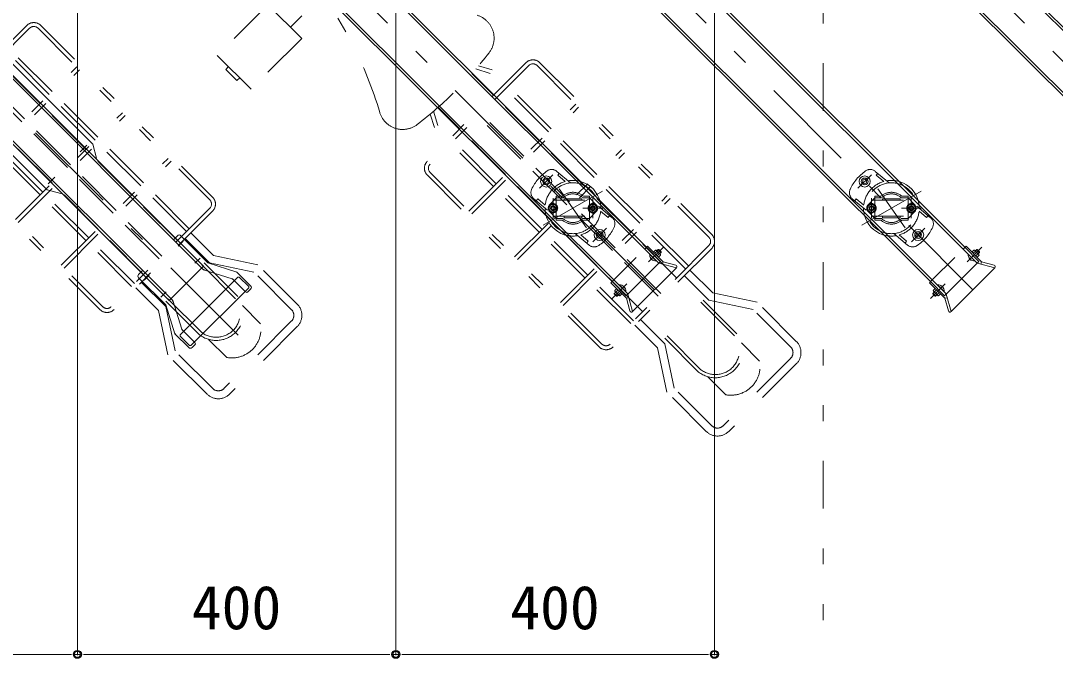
# Model space of a CAD drawing. Units: millimetres, scale not verified. Extents: x -5940 to 5940, y -7390 to 7386.
# Drawn here: x -2362 to -1062, y 1069 to 1869 of the extents above; entities that cross this region are included whole.
import ezdxf
from ezdxf.enums import TextEntityAlignment as Align

# ---------------------------------------------------------------- set-up
doc = ezdxf.new("R2010")
doc.units = ezdxf.units.MM
doc.header["$LTSCALE"] = 10
doc.header["$PDMODE"] = 32
doc.header["$PDSIZE"] = 10
for name, pattern in [('USER2', [10, 4, -6]), ('USER4', [24, 12, -5, 2, -5]), ('USER5', [25, 6, -5, 2, -5, 2, -5])]:
    doc.linetypes.add(name, pattern=pattern)
for name, color, linetype, lineweight in [('0-0_0', 7, 'Continuous', 18), ('0-4_2ラック-6下ラック前', 3, 'Continuous', 18), ('0-8_2ラック-B下自転車前', 2, 'USER5', 18), ('0-A_2ラック-D上自転車１', 4, 'USER5', 18), ('1-1_3-F', 3, 'Continuous', 18), ('1-5_3-GLEVEL', 5, 'Continuous', 18)]:
    doc.layers.add(name, color=color, linetype=linetype, lineweight=lineweight)
doc.layers.add('1-4_Defpoints', color=7, linetype='Continuous')
doc.styles.add('ＭＳ ゴシック', font='')
doc.styles.get('ＭＳ ゴシック').set_extended_font_data('MS Gothic')

# ---------------------------------------------------------------- blocks, each defined once
blk = doc.blocks.new('_Dot')
at = {"layer": '0-0_0', "lineweight": 9}
for p, q in [((-0.5, 0), (-1, 0)), ((0.25, 0), (-0.25, 0))]:
    blk.add_line(p, q, dxfattribs=at)
blk.add_circle((0, 0), 0.25, dxfattribs=at)
blk = doc.blocks.new('D14')
at = {"layer": '1-4_Defpoints'}
blk.add_point((3649.26, 2086.56), dxfattribs=at)
at = {"layer": '1-5_3-GLEVEL'}
for p, q in [((3649.26, 3244.73), (3649.26, 2086.56)), ((2214.26, 2086.56), (3634.26, 2086.56))]:
    blk.add_line(p, q, dxfattribs=at)
at = {"layer": '1-5_3-GLEVEL', "xscale": 15, "yscale": 15}
blk.add_blockref('_Dot', (3649.26, 2086.56), dxfattribs=at)
blk = doc.blocks.new('D15')
at = {"layer": '1-4_Defpoints'}
blk.add_point((4049.26, 2086.56), dxfattribs=at)
at = {"layer": '1-5_3-GLEVEL'}
for p, q in [((3649.26, 3244.73), (3649.26, 2086.56)), ((4049.26, 3244.73), (4049.26, 2086.56)), ((3664.26, 2086.56), (4034.26, 2086.56))]:
    blk.add_line(p, q, dxfattribs=at)
at = {"layer": '1-5_3-GLEVEL', "xscale": 15, "yscale": 15, "rotation": 180}
blk.add_blockref('_Dot', (3649.26, 2086.56), dxfattribs=at)
at = {"layer": '1-5_3-GLEVEL', "xscale": 15, "yscale": 15}
blk.add_blockref('_Dot', (4049.26, 2086.56), dxfattribs=at)
at = {"layer": '1-5_3-GLEVEL', "color": 7, "style": 'ＭＳ ゴシック'}
blk.add_text('400', height=54.99, dxfattribs=at).set_placement((3793.01, 2101.56), align=Align.BOTTOM_LEFT)
blk = doc.blocks.new('D19')
at = {"layer": '1-4_Defpoints'}
blk.add_point((4449.26, 2086.56), dxfattribs=at)
at = {"layer": '1-5_3-GLEVEL'}
for p, q in [((4049.26, 3244.73), (4049.26, 2086.56)), ((4449.26, 3244.73), (4449.26, 2086.56)), ((4064.26, 2086.56), (4434.26, 2086.56))]:
    blk.add_line(p, q, dxfattribs=at)
at = {"layer": '1-5_3-GLEVEL', "xscale": 15, "yscale": 15, "rotation": 180}
blk.add_blockref('_Dot', (4049.26, 2086.56), dxfattribs=at)
at = {"layer": '1-5_3-GLEVEL', "xscale": 15, "yscale": 15}
blk.add_blockref('_Dot', (4449.26, 2086.56), dxfattribs=at)
at = {"layer": '1-5_3-GLEVEL', "color": 7, "style": 'ＭＳ ゴシック'}
blk.add_text('400', height=54.99, dxfattribs=at).set_placement((4193.01, 2101.56), align=Align.BOTTOM_LEFT)
blk = doc.blocks.new('UP-RACK-TOP_5')
at = {"layer": '0-0_0', "color": 3, "linetype": 'USER4'}
for p, q in [((0, -1954.5), (0, 30)), ((-34.34, -1651), (-22.61, -1651)), ((34.34, -1651), (22.61, -1651)), ((-34.8, -1822), (-25.59, -1822)), ((34.8, -1822), (25.59, -1822)), ((-34.8, -1852), (-25.59, -1852)), ((34.8, -1852), (25.59, -1852))]:
    blk.add_line(p, q, dxfattribs=at)
at = {"layer": '0-0_0'}
for p, q in [((-30.5, -112), (-30.5, -1862)), ((-27.5, -112), (-27.5, -1865.5)), ((27.5, -112), (27.5, -1865.5)), ((30.5, -112), (30.5, -1862)), ((-40.5, -124.24), (-40.5, -1655.41)), ((40.5, -124.24), (40.5, -1655.41)), ((-31.5, -1671), (-40.5, -1655.41)), ((31.5, -1671), (40.5, -1655.41)), ((-31.5, -1671), (-30.5, -1671)), ((31.5, -1671), (30.5, -1671)), ((-37.5, -1815), (-37.5, -1863.08)), ((-34.5, -1812), (-28.5, -1812)), ((34.5, -1812), (28.5, -1812)), ((37.5, -1815), (37.5, -1863.08)), ((-37.5, -1863.08), (-55, -1897.08)), ((-27.5, -1865.5), (-44.67, -1898.85)), ((30.5, -1862), (-30.5, -1862)), ((27.5, -1865.5), (44.67, -1898.85)), ((37.5, -1863.08), (55, -1897.08)), ((-55, -1921.5), (-55, -1897.08)), ((55, -1921.5), (55, -1897.08)), ((-52.5, -1903.5), (-51.5, -1902.5)), ((-52.5, -1920.5), (-52.5, -1903.5)), ((51.5, -1902.5), (-51.5, -1902.5)), ((-45, -1922.5), (-45, -1899.5)), ((45, -1922.5), (45, -1899.5)), ((52.5, -1903.5), (51.5, -1902.5)), ((52.5, -1920.5), (52.5, -1903.5)), ((-51.5, -1921.5), (-52.5, -1920.5)), ((51.5, -1921.5), (-51.5, -1921.5)), ((52.5, -1920.5), (51.5, -1921.5)), ((-47, -1924.5), (-52, -1924.5)), ((47, -1924.5), (52, -1924.5))]:
    blk.add_line(p, q, dxfattribs=at)
for centre, radius, start, end in [((-34.5, -1815), 3, 90, 180), ((-28.5, -1813), 1, 0, 90), ((28.5, -1813), 1, 90, 180), ((34.5, -1815), 3, 0, 90), ((-40.5, -1862.35), 3, 332.765, 0), ((-30.5, -1864.77), 3, 332.765, 0), ((30.5, -1864.77), 3, 180, 207.235), ((40.5, -1862.35), 3, 180, 207.235), ((-52, -1897.8), 3, 152.765, 180), ((52, -1897.8), 3, 0, 27.235), ((-42, -1900.23), 3, 152.765, 180), ((42, -1900.23), 3, 0, 27.235), ((-52, -1921.5), 3, 180, 270), ((-47, -1922.5), 2, 270, 0), ((47, -1922.5), 2, 180, 270), ((52, -1921.5), 3, 270, 0)]:
    blk.add_arc(centre, radius, start, end, dxfattribs=at)
blk = doc.blocks.new('UP-CYC-TOP_0')
at = {"layer": '0-A_2ラック-D上自転車１'}
for p, q in [((46.25, 426.57), (46.25, 530.24)), ((87.5, 507.82), (-87.5, 507.82)), ((-100, 495.32), (-100, 190.32)), ((-95, 495.32), (-95, 190.32)), ((87.5, 502.82), (-87.5, 502.82)), ((-2.5, 426.57), (-2.5, 502.82)), ((2.5, 426.57), (2.5, 502.82)), ((30, 426.57), (30, 502.82)), ((95, 495.32), (95, 190.32)), ((100, 495.32), (100, 190.32)), ((-95, 426.57), (95, 426.57)), ((-95, 421.57), (95, 421.57)), ((-51.25, 345.32), (-51.25, 421.57)), ((-46.25, 345.32), (-46.25, 421.57)), ((-30, 345.32), (-30, 421.57)), ((-2.5, 345.32), (-2.5, 421.57)), ((2.5, 345.32), (2.5, 421.57)), ((30, 345.32), (30, 421.57)), ((46.25, 345.32), (46.25, 421.57)), ((51.25, 345.32), (51.25, 421.57)), ((-95, 345.32), (95, 345.32)), ((-95, 340.32), (95, 340.32)), ((-51.25, 264.07), (-51.25, 340.32)), ((-46.25, 264.07), (-46.25, 340.32)), ((-30, 264.07), (-30, 340.32)), ((-2.5, 264.07), (-2.5, 340.32)), ((2.5, 264.07), (2.5, 340.32)), ((30, 264.07), (30, 340.32)), ((46.25, 264.07), (46.25, 340.32)), ((51.25, 264.07), (51.25, 340.32)), ((-95, 264.07), (95, 264.07)), ((-95, 259.07), (95, 259.07)), ((-51.25, 182.82), (-51.25, 259.07)), ((-46.25, 182.82), (-46.25, 259.07)), ((-30, 182.82), (-30, 259.07)), ((-2.5, 182.82), (-2.5, 259.07)), ((2.5, 182.82), (2.5, 259.07)), ((30, 182.82), (30, 259.07)), ((46.25, 182.82), (46.25, 259.07)), ((51.25, 182.82), (51.25, 259.07)), ((87.5, 182.82), (-87.5, 182.82)), ((87.5, 177.82), (-87.5, 177.82)), ((-49, 137.42), (-49, 177.82)), ((-39, 134.46), (-39, 177.82)), ((-34, 79.49), (-34, 177.82)), ((-30, 79.62), (-30, 177.82)), ((30, 79.62), (30, 177.82)), ((34, 79.49), (34, 177.82)), ((39, 134.46), (39, 177.82)), ((49, 137.42), (49, 177.82)), ((-49, 137.42), (-80, 89.69)), ((-39, 134.46), (-70, 86.73)), ((39, 134.46), (70, 86.73)), ((49, 137.42), (80, 89.69)), ((-80, 20), (-80, 89.69)), ((-70, 20), (-70, 86.73)), ((70, 20), (70, 86.73)), ((80, 20), (80, 89.69)), ((-30, 35.12), (-30, 67.27)), ((30, 35.12), (30, 67.27)), ((60, 10), (-60, 10)), ((60, 0), (-60, 0))]:
    blk.add_line(p, q, dxfattribs=at)
blk.add_lwpolyline([(51.25, 426.57), (51.25, 531.48), (42.97, 547.17)], dxfattribs=at)
for centre, radius, start, end in [((87.5, 495.32), 12.5, 0, 90), ((87.5, 495.32), 7.5, 0, 90), ((-87.5, 190.32), 12.5, 180, 270), ((-87.5, 190.32), 7.5, 180, 270), ((87.5, 190.32), 7.5, 270, 0), ((87.5, 190.32), 12.5, 270, 0), ((0, 83.86), 34.28, 187.32401, 352.67599), ((0, 83.86), 30.28, 187.54919, 352.45081), ((0, 55.98), 36.54, 214.81581, 325.18419), ((-60, 20), 20, 180, 270), ((-60, 20), 10, 180, 270), ((60, 20), 10, 270, 0), ((60, 20), 20, 270, 0)]:
    blk.add_arc(centre, radius, start, end, dxfattribs=at)
blk = doc.blocks.new('ｃｃｒ455')
at = {"layer": '0-4_2ラック-6下ラック前', "color": 7}
for p, q in [((-11756.96, 1282.13), (-12817.97, 2343.13)), ((-12861.1, 2300), (-11800.09, 1238.99)), ((-12766.71, 2287.63), (-11741.4, 1262.33)), ((-12805.6, 2248.74), (-11780.3, 1223.44)), ((-11884.87, 1366.9), (-11885.61, 1364.11)), ((-11884.87, 1366.9), (-11882.08, 1367.65)), ((-11880.04, 1365.6), (-11882.08, 1367.65)), ((-11880.04, 1365.6), (-11880.78, 1362.82)), ((-11883.57, 1362.07), (-11885.61, 1364.11)), ((-11883.57, 1362.07), (-11880.78, 1362.82)), ((-11818.44, 1296.94), (-11817.69, 1299.72)), ((-11814.9, 1300.47), (-11817.69, 1299.72)), ((-11814.9, 1300.47), (-11812.86, 1298.43)), ((-11818.44, 1296.94), (-11816.4, 1294.89)), ((-11813.61, 1295.64), (-11816.4, 1294.89)), ((-11813.61, 1295.64), (-11812.86, 1298.43)), ((-11759.08, 1280), (-11755.55, 1283.54)), ((-11755.55, 1283.54), (-11735.99, 1263.98)), ((-11752.89, 1273.32), (-11752.65, 1273.57)), ((-11746.57, 1274.56), (-11744.06, 1277.07)), ((-11744.81, 1278.46), (-11739.41, 1273.06)), ((-11742.11, 1279.3), (-11743.88, 1277.53)), ((-11740.8, 1273.82), (-11743.31, 1271.31)), ((-11742.11, 1279.3), (-11741.4, 1279.3)), ((-11738.58, 1275.76), (-11742.11, 1279.3)), ((-11741.4, 1279.3), (-11738.58, 1276.47)), ((-11738.58, 1275.76), (-11740.34, 1273.99)), ((-11738.58, 1275.76), (-11738.58, 1276.47)), ((-11780.3, 1223.43), (-11741.4, 1262.33)), ((-11752.89, 1273.32), (-11744.55, 1264.98)), ((-11744.55, 1264.98), (-11744.3, 1265.23)), ((-11719.27, 1256.4), (-11741.4, 1262.33)), ((-11735.99, 1263.98), (-11736.77, 1261.09)), ((-11720.16, 1259.74), (-11735.99, 1263.98)), ((-11719.27, 1256.4), (-11774.37, 1201.3)), ((-11801.51, 1237.58), (-11797.97, 1241.11)), ((-11801.51, 1237.58), (-11781.95, 1218.02)), ((-11791.29, 1234.93), (-11791.54, 1234.68)), ((-11791.29, 1234.93), (-11782.95, 1226.58)), ((-11797.27, 1224.14), (-11795.5, 1225.91)), ((-11797.27, 1224.14), (-11797.27, 1223.44)), ((-11793.73, 1220.61), (-11797.27, 1224.14)), ((-11797.27, 1223.44), (-11794.44, 1220.61)), ((-11796.43, 1226.84), (-11791.03, 1221.44)), ((-11792.53, 1228.6), (-11795.04, 1226.09)), ((-11793.73, 1220.61), (-11791.96, 1222.38)), ((-11791.79, 1222.84), (-11789.28, 1225.35)), ((-11782.95, 1226.58), (-11783.19, 1226.34)), ((-11774.37, 1201.3), (-11780.3, 1223.43)), ((-11793.73, 1220.61), (-11794.44, 1220.61)), ((-11781.95, 1218.02), (-11779.05, 1218.8)), ((-11777.71, 1202.2), (-11781.95, 1218.02))]:
    blk.add_line(p, q, dxfattribs=at)
at = {"layer": '0-4_2ラック-6下ラック前', "linetype": 'USER4'}
for p, q in [((-12845.64, 2327.67), (-11746.82, 1228.85)), ((-11891.31, 1356.37), (-11874.34, 1373.34)), ((-11812, 1352.77), (-11886.48, 1309.77)), ((-11866.45, 1355.84), (-11832.03, 1306.7)), ((-11874.24, 1343.77), (-11874.24, 1318.77)), ((-11824.24, 1343.77), (-11824.24, 1318.77)), ((-11836.74, 1331.27), (-11811.74, 1331.27)), ((-11824.14, 1289.2), (-11807.17, 1306.17)), ((-11754.13, 1263.74), (-11735.68, 1282.2)), ((-11781.71, 1236.16), (-11800.16, 1217.71))]:
    blk.add_line(p, q, dxfattribs=at)
at = {"layer": '0-4_2ラック-6下ラック前', "linetype": 'USER2'}
for p, q in [((-11869.48, 1377.63), (-11852.21, 1363.13)), ((-11866.39, 1375.03), (-11868.31, 1372.73)), ((-11868.31, 1372.73), (-11858.97, 1364.89)), ((-11898.41, 1343.16), (-11881.13, 1328.66)), ((-11893.38, 1342.86), (-11895.31, 1340.56)), ((-11893.38, 1342.86), (-11884.04, 1335.01)), ((-11870.24, 1344.27), (-11878.61, 1335.38)), ((-11874.24, 1341.27), (-11824.24, 1341.27)), ((-11874.24, 1321.27), (-11874.24, 1341.27)), ((-11870.24, 1346.27), (-11870.24, 1316.27)), ((-11870.24, 1346.27), (-11862.47, 1346.27)), ((-11870.24, 1344.27), (-11861.69, 1344.27)), ((-11860.24, 1343.27), (-11838.24, 1343.27)), ((-11860.24, 1343.27), (-11860.24, 1341.27)), ((-11838.24, 1343.27), (-11838.24, 1341.27)), ((-11836.79, 1344.27), (-11828.24, 1344.27)), ((-11836.01, 1346.27), (-11828.24, 1346.27)), ((-11828.24, 1346.27), (-11828.24, 1316.27)), ((-11828.24, 1344.27), (-11819.87, 1335.38)), ((-11824.24, 1321.27), (-11824.24, 1341.27)), ((-11874.24, 1325.5), (-11879.24, 1328.38)), ((-11870.24, 1318.27), (-11878.61, 1327.16)), ((-11869.24, 1334.16), (-11874.24, 1337.04)), ((-11869.24, 1328.38), (-11874.24, 1325.5)), ((-11869.24, 1334.16), (-11869.24, 1328.38)), ((-11829.24, 1334.16), (-11824.24, 1337.04)), ((-11829.24, 1334.16), (-11829.24, 1328.38)), ((-11829.24, 1328.38), (-11824.24, 1325.5)), ((-11828.24, 1318.27), (-11819.87, 1327.16)), ((-11824.24, 1325.5), (-11819.24, 1328.38)), ((-11800.07, 1319.38), (-11817.34, 1333.88)), ((-11805.09, 1319.68), (-11814.44, 1327.53)), ((-11874.24, 1321.27), (-11824.24, 1321.27)), ((-11870.24, 1318.27), (-11861.69, 1318.27)), ((-11870.24, 1316.27), (-11862.47, 1316.27)), ((-11860.24, 1321.27), (-11860.24, 1319.27)), ((-11860.24, 1319.27), (-11838.24, 1319.27)), ((-11838.24, 1321.27), (-11838.24, 1319.27)), ((-11836.79, 1318.27), (-11828.24, 1318.27)), ((-11836.01, 1316.27), (-11828.24, 1316.27)), ((-11803.17, 1321.98), (-11805.09, 1319.68)), ((-11828.99, 1284.91), (-11846.27, 1299.41)), ((-11830.16, 1289.81), (-11839.51, 1297.65)), ((-11830.16, 1289.81), (-11832.09, 1287.51)), ((-11797.97, 1241.11), (-11759.08, 1280)), ((-11756.96, 1282.13), (-11739.28, 1264.45)), ((-11741.4, 1262.33), (-11739.28, 1264.45)), ((-11800.09, 1238.99), (-11782.42, 1221.31)), ((-11782.42, 1221.31), (-11780.3, 1223.44))]:
    blk.add_line(p, q, dxfattribs=at)
at = {"layer": '0-4_2ラック-6下ラック前'}
for p, q in [((-11743.6, 1277.25), (-11741.55, 1279.3)), ((-11740.63, 1274.28), (-11738.58, 1276.33)), ((-11795.22, 1225.63), (-11797.27, 1223.58)), ((-11792.25, 1222.66), (-11794.3, 1220.61))]:
    blk.add_line(p, q, dxfattribs=at)
at = {"layer": '0-4_2ラック-6下ラック前', "linetype": 'USER2'}
for points in [[(-11874.24, 1337.04), (-11879.24, 1334.16), (-11879.24, 1328.38)], [(-11824.24, 1337.04), (-11819.24, 1334.16), (-11819.24, 1328.38)]]:
    blk.add_lwpolyline(points, dxfattribs=at)
at = {"layer": '0-4_2ラック-6下ラック前', "color": 7}
for points in [[(-11744.81, 1278.46), (-11745.68, 1278.7), (-11748.19, 1276.19)], [(-11739.41, 1273.06), (-11739.18, 1272.19), (-11741.69, 1269.68)], [(-11796.43, 1226.84), (-11796.66, 1227.71), (-11794.15, 1230.22)], [(-11791.03, 1221.44), (-11790.16, 1221.21), (-11787.65, 1223.72)]]:
    blk.add_lwpolyline(points, dxfattribs=at)
for centre, radius in [((-11882.83, 1364.86), 7), ((-11882.83, 1364.86), 4.32), ((-11815.65, 1297.68), 7), ((-11815.65, 1297.68), 4.32)]:
    blk.add_circle(centre, radius, dxfattribs=at)
at = {"layer": '0-4_2ラック-6下ラック前', "linetype": 'USER2'}
for centre, radius in [((-11874.24, 1331.27), 5.85), ((-11874.24, 1331.27), 4.9), ((-11874.24, 1331.27), 3), ((-11874.24, 1331.27), 2.2), ((-11824.24, 1331.27), 5.85), ((-11824.24, 1331.27), 4.9), ((-11824.24, 1331.27), 3), ((-11824.24, 1331.27), 2.2)]:
    blk.add_circle(centre, radius, dxfattribs=at)
for centre, radius, start, end in [((-11849.24, 1331.27), 57, 124.57615, 155.42385), ((-11875.91, 1369.97), 10, 50, 124.57615), ((-11849.24, 1331.27), 35, 106.14156, 173.85844), ((-11849.24, 1331.27), 35, 79.37492, 99.9948), ((-11891.98, 1350.82), 10, 155.42385, 230), ((-11849.24, 1331.27), 32, 67.61244, 212.38756), ((-11849.24, 1331.27), 20, 48.59038, 131.40962), ((-11849.24, 1331.27), 18, 46.23826, 133.76174), ((-11849.24, 1331.27), 32, 247.61244, 32.38756), ((-11849.24, 1331.27), 35, 0.0052, 20.62508), ((-11849.24, 1331.27), 35, 180.0052, 200.62508), ((-11874.24, 1331.27), 6, 136.72135, 223.27865), ((-11849.24, 1331.27), 35, 286.14156, 353.85844), ((-11824.24, 1331.27), 6, 316.72135, 43.27865), ((-11849.24, 1331.27), 20, 228.59038, 311.40962), ((-11849.24, 1331.27), 18, 226.23826, 313.76174), ((-11806.5, 1311.72), 10, 335.42385, 50), ((-11849.24, 1331.27), 57, 304.57615, 335.42385), ((-11849.24, 1331.27), 35, 259.37492, 279.9948), ((-11822.57, 1292.57), 10, 230, 304.57615)]:
    blk.add_arc(centre, radius, start, end, dxfattribs=at)
at = {"layer": '0-4_2ラック-6下ラック前', "color": 7}
for centre, radius, start, end in [((-11849.24, 1331.27), 35, 20.62508, 79.37492), ((-11849.24, 1331.27), 32, 32.38756, 67.61244), ((-11849.24, 1331.27), 35, 200.62508, 259.37492), ((-11849.24, 1331.27), 32, 212.38756, 247.61244), ((-11746.06, 1276.69), 2.04, 10.71208, 70.73012), ((-11747.58, 1270.3), 7.63, 27.4633, 62.5367), ((-11741.18, 1271.81), 2.04, 19.26988, 79.28792), ((-11745.22, 1272.65), 7.7, 174.98311, 275.01689), ((-11747.95, 1269.93), 3.85, 182.75343, 267.24657), ((-11720.68, 1257.81), 2, 315, 75), ((-11790.62, 1227.25), 7.7, 354.98311, 95.01689), ((-11794.66, 1228.09), 2.04, 199.26988, 259.28792), ((-11788.27, 1229.61), 7.63, 207.4633, 242.5367), ((-11789.78, 1223.21), 2.04, 190.71208, 250.73012), ((-11787.9, 1229.98), 3.85, 2.75343, 87.24657), ((-11775.78, 1202.71), 2, 195, 315)]:
    blk.add_arc(centre, radius, start, end, dxfattribs=at)
blk = doc.blocks.new('CCL-CYC-BACK-TOP_1')
at = {"layer": '0-8_2ラック-B下自転車前'}
for p, q in [((-90, 788.52), (-90, 728.53)), ((-180, 748.53), (-185, 748.53)), ((-70, 748.53), (-90, 748.53)), ((-90, 728.53), (-180, 728.53)), ((-46.25, 530.24), (-37.54, 546.74)), ((-30, 507.82), (-30, 546.22)), ((30, 507.82), (30, 546.22)), ((46.25, 530.24), (37.54, 546.74)), ((-46.25, 426.57), (-46.25, 530.24)), ((46.25, 426.57), (46.25, 530.24)), ((87.5, 507.82), (-87.5, 507.82)), ((-100, 495.32), (-100, 190.32)), ((-95, 495.32), (-95, 190.32)), ((87.5, 502.82), (-87.5, 502.82)), ((-30, 426.57), (-30, 502.82)), ((-2.5, 426.57), (-2.5, 502.82)), ((2.5, 426.57), (2.5, 502.82)), ((30, 426.57), (30, 502.82)), ((95, 495.32), (95, 190.32)), ((100, 495.32), (100, 190.32)), ((-95, 426.57), (95, 426.57)), ((-95, 421.57), (95, 421.57)), ((-51.25, 345.32), (-51.25, 421.57)), ((-46.25, 345.32), (-46.25, 421.57)), ((-30, 345.32), (-30, 421.57)), ((-2.5, 345.32), (-2.5, 421.57)), ((2.5, 345.32), (2.5, 421.57)), ((30, 345.32), (30, 421.57)), ((46.25, 345.32), (46.25, 421.57)), ((51.25, 345.32), (51.25, 421.57)), ((-95, 345.32), (95, 345.32)), ((-95, 340.32), (95, 340.32)), ((-51.25, 264.07), (-51.25, 340.32)), ((-46.25, 264.07), (-46.25, 340.32)), ((-30, 264.07), (-30, 340.32)), ((-2.5, 264.07), (-2.5, 340.32)), ((2.5, 264.07), (2.5, 340.32)), ((30, 264.07), (30, 340.32)), ((46.25, 264.07), (46.25, 340.32)), ((51.25, 264.07), (51.25, 340.32)), ((-95, 264.07), (95, 264.07)), ((-95, 259.07), (95, 259.07)), ((-51.25, 182.82), (-51.25, 259.07)), ((-46.25, 182.82), (-46.25, 259.07)), ((-30, 182.82), (-30, 259.07)), ((-2.5, 182.82), (-2.5, 259.07)), ((2.5, 182.82), (2.5, 259.07)), ((30, 182.82), (30, 259.07)), ((46.25, 182.82), (46.25, 259.07)), ((51.25, 182.82), (51.25, 259.07)), ((87.5, 182.82), (-87.5, 182.82)), ((87.5, 177.82), (-87.5, 177.82)), ((-49, 137.42), (-49, 177.82)), ((-39, 134.46), (-39, 177.82)), ((-34, 79.49), (-34, 177.82)), ((-30, 79.62), (-30, 177.82)), ((30, 79.62), (30, 177.82)), ((34, 79.49), (34, 177.82)), ((39, 134.46), (39, 177.82)), ((49, 137.42), (49, 177.82)), ((-49, 137.42), (-80, 89.69)), ((-39, 134.46), (-70, 86.73)), ((39, 134.46), (70, 86.73)), ((49, 137.42), (80, 89.69)), ((-80, 20), (-80, 89.69)), ((-70, 20), (-70, 86.73)), ((70, 20), (70, 86.73)), ((80, 20), (80, 89.69)), ((-30, 35.12), (-30, 67.27)), ((30, 35.12), (30, 67.27)), ((60, 10), (-60, 10)), ((60, 0), (-60, 0))]:
    blk.add_line(p, q, dxfattribs=at)
for points in [[(-90, 788.52), (-180, 788.52), (-180, 728.53)], [(-180, 768.53), (-185, 768.53), (-185, 748.53)], [(-51.25, 426.57), (-51.25, 531.48), (-42.97, 547.17)], [(51.25, 426.57), (51.25, 531.48), (42.97, 547.17)]]:
    blk.add_lwpolyline(points, dxfattribs=at)
for centre, radius, start, end in [((-525.78, 832.04), 500, 331.50226, 352.76733), ((-60, 579.17), 30, 151.50269, 262.66589), ((60, 579.17), 30, 277.33411, 28.49731), ((0, 1045.32), 500, 262.66566, 277.33434), ((-87.5, 495.32), 12.5, 90, 180), ((87.5, 495.32), 12.5, 0, 90), ((-87.5, 495.32), 7.5, 90, 180), ((87.5, 495.32), 7.5, 0, 90), ((-87.5, 190.32), 12.5, 180, 270), ((-87.5, 190.32), 7.5, 180, 270), ((87.5, 190.32), 7.5, 270, 0), ((87.5, 190.32), 12.5, 270, 0), ((0, 83.86), 34.28, 187.32401, 352.67599), ((0, 83.86), 30.28, 187.54919, 352.45081), ((0, 55.98), 36.54, 214.81581, 325.18419), ((-60, 20), 20, 180, 270), ((-60, 20), 10, 180, 270), ((60, 20), 10, 270, 0), ((60, 20), 20, 270, 0)]:
    blk.add_arc(centre, radius, start, end, dxfattribs=at)

msp = doc.modelspace()

# ---------------------------------------------------------------- linework, layer by layer
at = {"layer": '1-1_3-F', "color": 2, "linetype": 'USER5'}
msp.add_line((-1354.22, 3065.61), (-1354.22, 1085.8), dxfattribs=at)

# ---------------------------------------------------------------- block references
at = {"layer": '0-0_0'}
for p in [(10180.92, 301.98), (10580.92, 301.98), (10980.92, 301.98)]:
    msp.add_blockref('ｃｃｒ455', p, dxfattribs=at)
at = {"layer": '0-8_2ラック-B下自転車前', "rotation": 45}
msp.add_blockref('CCL-CYC-BACK-TOP_1', (-1430.21, 1395.13), dxfattribs=at)
at = {"layer": '0-A_2ラック-D上自転車１', "rotation": 45}
for name, p in [('UP-RACK-TOP_5', (-3470.68, 2855.61)), ('UP-CYC-TOP_0', (-2057.08, 1442.01))]:
    msp.add_blockref(name, p, dxfattribs=at)
at = {"layer": '1-5_3-GLEVEL'}
for name in ['D14', 'D15', 'D19']:
    msp.add_blockref(name, (-5939.95, -1014.12), dxfattribs=at)

doc.saveas('drawing.dxf')
